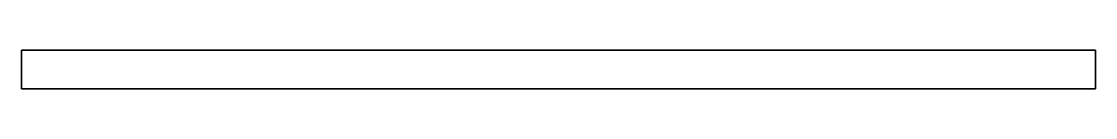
# Model space of a CAD drawing. Extents: x -2.75 to 2.75, y -0.1 to 0.1.
import ezdxf

# ---------------------------------------------------------------- set-up
doc = ezdxf.new("R2010")
doc.units = 0
doc.layers.get('0').update_dxf_attribs({"linetype": 'CONTINUOUS'})

msp = doc.modelspace()

# ---------------------------------------------------------------- linework, layer by layer
for p, q in [((-2.75, 0.1, 2.8), (-2.75, 0.1)), ((-2.75, 0.1), (2.75, 0.1)), ((-2.75, -0.1), (-2.75, 0.1)), ((2.75, 0.1, 2.8), (-2.75, 0.1, 2.8)), ((-2.75, 0.1, 2.8), (-2.75, -0.1, 2.8)), ((2.75, 0.1, 2.8), (2.75, 0.1)), ((2.75, 0.1), (2.75, -0.1)), ((2.75, -0.1, 2.8), (2.75, 0.1, 2.8)), ((-2.75, -0.1), (-2.75, -0.1, 2.8)), ((2.75, -0.1), (-2.75, -0.1)), ((-2.75, -0.1, 2.8), (2.75, -0.1, 2.8)), ((2.75, -0.1, 2.8), (2.75, -0.1))]:
    msp.add_line(p, q)

doc.saveas('drawing.dxf')
